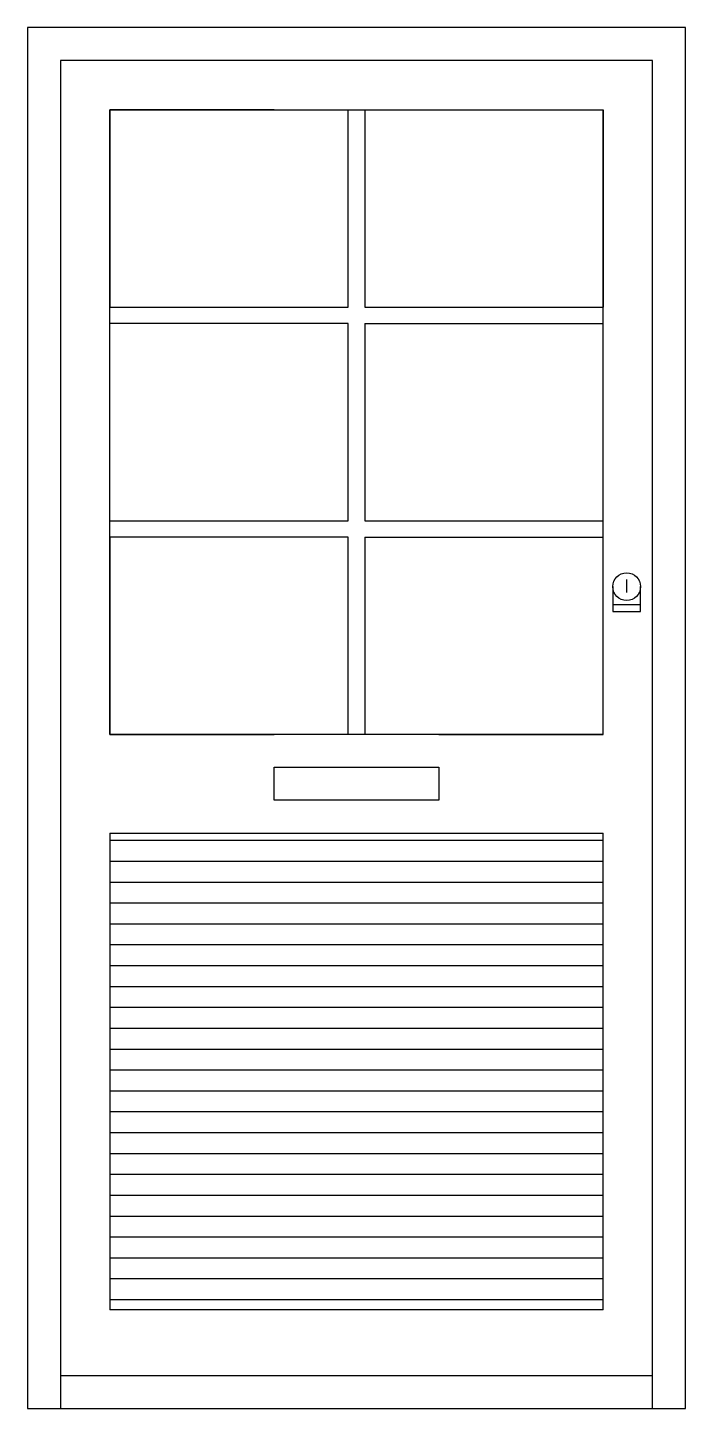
# Model space of a CAD drawing. Header units: millimetres. Extents: x -733.98 to -732.98, y 1791.07 to 1793.17.
import ezdxf

# ---------------------------------------------------------------- set-up
doc = ezdxf.new("R2010")
doc.units = ezdxf.units.MM
doc.header["$LTSCALE"] = 10
doc.layers.add('Portas', color=2, linetype='Continuous')

msp = doc.modelspace()

# ---------------------------------------------------------------- hatches: boundary and pattern name
at = {"layer": 'Portas'}
h = msp.add_hatch(dxfattribs=at)
h.set_pattern_fill('ANSI31', color=1, scale=0.01, angle=315, style=0)
h.paths.add_polyline_path([(-733.1074, 1791.9492), (-733.8573, 1791.9492), (-733.8573, 1791.2242), (-733.1074, 1791.2242)])

# ---------------------------------------------------------------- linework, layer by layer
for p, q in [((-733.9823, 1793.1742), (-733.9823, 1791.0742)), ((-732.9824, 1793.1742), (-733.9823, 1793.1742)), ((-732.9824, 1791.0742), (-732.9824, 1793.1742)), ((-733.9823, 1791.0742), (-732.9823, 1791.0742))]:
    msp.add_line(p, q, dxfattribs=at)
at = {"layer": 'Portas', "color": 1}
for p, q in [((-733.9323, 1793.1242), (-733.9323, 1791.0742)), ((-733.0324, 1793.1242), (-733.9323, 1793.1242)), ((-733.0324, 1791.0742), (-733.0324, 1793.1242)), ((-733.8573, 1792.0992), (-733.8573, 1793.0492)), ((-733.8573, 1793.0492), (-733.8573, 1792.7492)), ((-733.8573, 1793.0492), (-733.1074, 1793.0492)), ((-733.6073, 1793.0492), (-733.8573, 1793.0492)), ((-733.4949, 1792.7492), (-733.4949, 1793.0492)), ((-733.4949, 1793.0492), (-733.4699, 1793.0492)), ((-733.4699, 1793.0492), (-733.4699, 1792.7492)), ((-733.1074, 1792.0992), (-733.1074, 1793.0492)), ((-733.1074, 1793.0492), (-733.1074, 1792.7492)), ((-733.8573, 1792.7492), (-733.4949, 1792.7492)), ((-733.4699, 1792.7492), (-733.1074, 1792.7492)), ((-733.4949, 1792.7242), (-733.8573, 1792.7242)), ((-733.4949, 1792.4242), (-733.4949, 1792.7242)), ((-733.4699, 1792.7242), (-733.4699, 1792.4242)), ((-733.4699, 1792.7242), (-733.1074, 1792.7242)), ((-733.8573, 1792.4242), (-733.4949, 1792.4242)), ((-733.4699, 1792.4242), (-733.1074, 1792.4242)), ((-733.8573, 1792.3992), (-733.8573, 1792.0992)), ((-733.4949, 1792.3992), (-733.8573, 1792.3992)), ((-733.4949, 1792.0992), (-733.4949, 1792.3992)), ((-733.4699, 1792.3992), (-733.1074, 1792.3992)), ((-733.4699, 1792.3992), (-733.4699, 1792.0992)), ((-733.1074, 1792.2809), (-733.1074, 1792.3992)), ((-733.1074, 1792.2609), (-733.1074, 1792.3992)), ((-733.0716, 1792.335), (-733.0716, 1792.315)), ((-733.0926, 1792.324), (-733.0926, 1792.286)), ((-733.0506, 1792.286), (-733.0506, 1792.324)), ((-733.0926, 1792.297), (-733.0506, 1792.297)), ((-733.0926, 1792.286), (-733.0506, 1792.286)), ((-733.1074, 1792.0992), (-733.8573, 1792.0992)), ((-733.8573, 1792.0992), (-733.6073, 1792.0992)), ((-733.3574, 1792.0992), (-733.1074, 1792.0992)), ((-733.6073, 1792.0492), (-733.3574, 1792.0492)), ((-733.6073, 1791.9992), (-733.6073, 1792.0492)), ((-733.3574, 1792.0492), (-733.3574, 1791.9992)), ((-733.3574, 1791.9992), (-733.6073, 1791.9992)), ((-733.8573, 1791.9492), (-733.8573, 1791.2242)), ((-733.8573, 1791.9492), (-733.1074, 1791.9492)), ((-733.1074, 1791.2242), (-733.1074, 1791.9492)), ((-733.1074, 1791.2242), (-733.8573, 1791.2242)), ((-733.9323, 1791.1242), (-733.0324, 1791.1242))]:
    msp.add_line(p, q, dxfattribs=at)
msp.add_circle((-733.0716, 1792.324), 0.021, dxfattribs=at)

doc.saveas('drawing.dxf')
